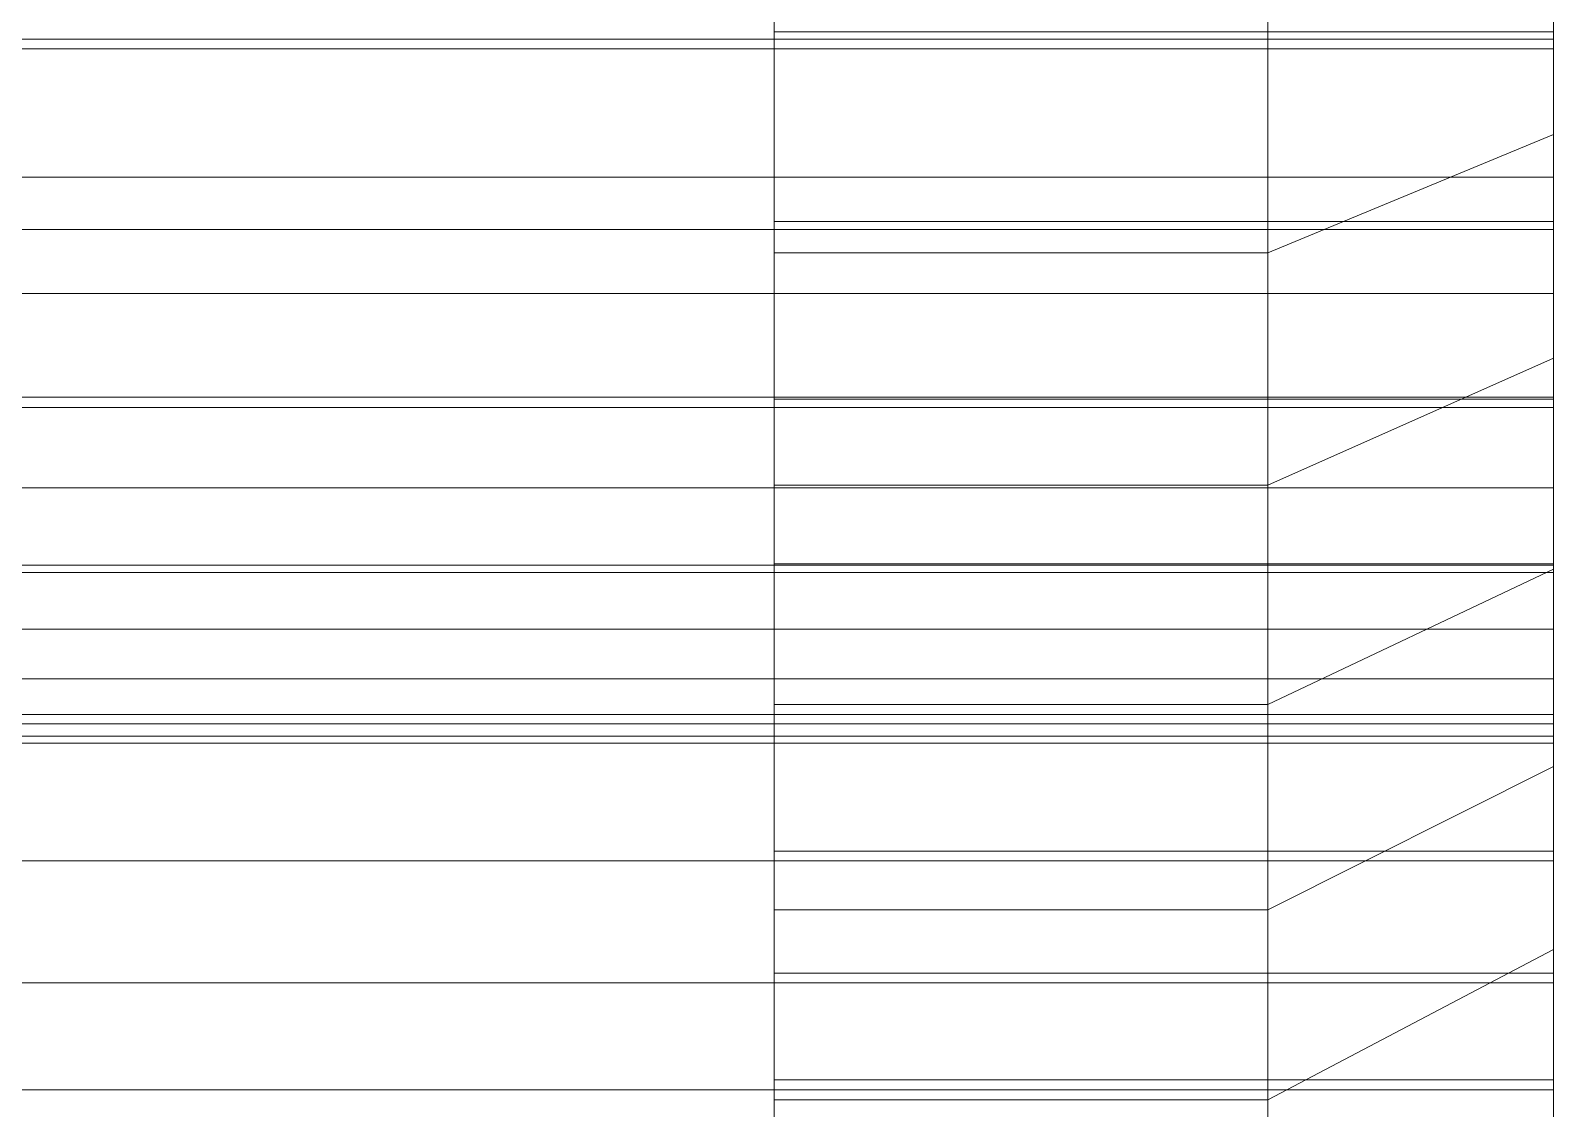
# Model space of a CAD drawing. Header units: millimetres. Extents: x -50 to 55, y -28 to 25.
# Drawn here: x 49.64 to 55.5, y -15.41 to -11.26 of the extents above; entities that cross this region are included whole.
import ezdxf

# ---------------------------------------------------------------- set-up
doc = ezdxf.new("R2010")
doc.units = ezdxf.units.MM
doc.layers.add('CIRCOLO_LU', color=7, linetype='Continuous')
doc.layers.add('ORING1', color=7, linetype='Continuous')

msp = doc.modelspace()

# ---------------------------------------------------------------- linework, layer by layer
at = {"layer": 'CIRCOLO_LU', "lineweight": 5}
for points, invisible_edges in [([(55.4982, -10.5125, 12.7074), (55.4982, -11.2896, 12.0222), (55.4982, -8.9239, 10.7872)], 2), ([(55.4982, -11.2896, 12.0222), (55.4982, -9.5837, 10.2056), (55.4982, -8.9239, 10.7872)], 12), ([(55.4982, -11.2896, -12.0222), (55.4982, -10.5125, -12.7074), (55.4982, -8.9239, -10.7872)], 12), ([(55.4982, -11.2896, -12.0222), (55.4982, -8.9239, -10.7872), (55.4982, -9.5837, -10.2056)], 1), ([(55.4982, -11.2896, 12.0222), (55.4982, -12.0222, 11.2896), (55.4982, -9.5837, 10.2056)], 2), ([(55.4982, -12.0222, 11.2896), (55.4982, -10.2056, 9.5837), (55.4982, -9.5837, 10.2056)], 12), ([(55.4982, -12.0222, -11.2896), (55.4982, -11.2896, -12.0222), (55.4982, -9.5837, -10.2056)], 12), ([(55.4982, -12.0222, -11.2896), (55.4982, -9.5837, -10.2056), (55.4982, -10.2056, -9.5837)], 1), ([(55.4982, -12.0222, 11.2896), (55.4982, -12.7074, 10.5125), (55.4982, -10.2056, 9.5837)], 2), ([(55.4982, -12.7074, 10.5125), (55.4982, -10.7872, 8.9239), (55.4982, -10.2056, 9.5837)], 12), ([(55.4982, -12.7074, -10.5125), (55.4982, -12.0222, -11.2896), (55.4982, -10.2056, -9.5837)], 12), ([(55.4982, -12.7074, -10.5125), (55.4982, -10.2056, -9.5837), (55.4982, -10.7872, -8.9239)], 1), ([(49.5, -10.5125, 12.7074), (49.5, -11.2896, 12.0222), (52.4982, -11.2896, 12.0222)], 12), ([(49.5, -10.5125, 12.7074), (52.4982, -11.2896, 12.0222), (52.4982, -10.5125, 12.7074)], 1), ([(49.5, -11.2896, -12.0222), (49.5, -10.5125, -12.7074), (52.4982, -10.5125, -12.7074)], 12), ([(49.5, -11.2896, -12.0222), (52.4982, -10.5125, -12.7074), (52.4982, -11.2896, -12.0222)], 1), ([(52.4982, -11.2896, -12.0222), (52.4982, -10.5125, -12.7074), (55.4982, -10.5125, -12.7074)], 12), ([(52.4982, -11.2896, -12.0222), (55.4982, -10.5125, -12.7074), (55.4982, -11.2896, -12.0222)], 1), ([(52.4982, -10.5125, 12.7074), (52.4982, -11.2896, 12.0222), (55.4982, -11.2896, 12.0222)], 12), ([(52.4982, -10.5125, 12.7074), (55.4982, -11.2896, 12.0222), (55.4982, -10.5125, 12.7074)], 1), ([(52.4982, -10.7872, 8.9239), (52.4982, -11.3262, 8.229), (49.5, -11.3262, 8.229)], 12), ([(49.5, -11.3262, 8.229), (49.5, -10.7872, 8.9239), (52.4982, -10.7872, 8.9239)], 12), ([(52.4982, -11.3262, -8.229), (52.4982, -10.7872, -8.9239), (49.5, -10.7872, -8.9239)], 12), ([(49.5, -10.7872, -8.9239), (49.5, -11.3262, -8.229), (52.4982, -11.3262, -8.229)], 12), ([(55.4982, -11.3262, -8.229), (55.4982, -10.7872, -8.9239), (52.4982, -10.7872, -8.9239)], 12), ([(52.4982, -10.7872, -8.9239), (52.4982, -11.3262, -8.229), (55.4982, -11.3262, -8.229)], 12), ([(55.4982, -10.7872, 8.9239), (55.4982, -11.3262, 8.229), (52.4982, -11.3262, 8.229)], 12), ([(52.4982, -11.3262, 8.229), (52.4982, -10.7872, 8.9239), (55.4982, -10.7872, 8.9239)], 12), ([(55.4982, -12.7074, 10.5125), (55.4982, -13.3424, 9.6938), (55.4982, -10.7872, 8.9239)], 2), ([(55.4982, -13.3424, 9.6938), (55.4982, -11.3262, 8.229), (55.4982, -10.7872, 8.9239)], 12), ([(55.4982, -13.3424, -9.6938), (55.4982, -12.7074, -10.5125), (55.4982, -10.7872, -8.9239)], 12), ([(55.4982, -13.3424, -9.6938), (55.4982, -10.7872, -8.9239), (55.4982, -11.3262, -8.229)], 1), ([(49.5, -11.2896, 12.0222), (49.5, -12.0222, 11.2896), (52.4982, -12.0222, 11.2896)], 12), ([(49.5, -11.2896, 12.0222), (52.4982, -12.0222, 11.2896), (52.4982, -11.2896, 12.0222)], 1), ([(49.5, -12.0222, -11.2896), (49.5, -11.2896, -12.0222), (52.4982, -11.2896, -12.0222)], 12), ([(49.5, -12.0222, -11.2896), (52.4982, -11.2896, -12.0222), (52.4982, -12.0222, -11.2896)], 1), ([(52.4982, -12.0222, -11.2896), (52.4982, -11.2896, -12.0222), (55.4982, -11.2896, -12.0222)], 12), ([(52.4982, -12.0222, -11.2896), (55.4982, -11.2896, -12.0222), (55.4982, -12.0222, -11.2896)], 1), ([(52.4982, -11.2896, 12.0222), (52.4982, -12.0222, 11.2896), (55.4982, -12.0222, 11.2896)], 12), ([(52.4982, -11.2896, 12.0222), (55.4982, -12.0222, 11.2896), (55.4982, -11.2896, 12.0222)], 1), ([(52.4982, -11.3262, 8.229), (52.4982, -11.8206, 7.5016), (49.5, -11.8206, 7.5016)], 12), ([(49.5, -11.8206, 7.5016), (49.5, -11.3262, 8.229), (52.4982, -11.3262, 8.229)], 12), ([(52.4982, -11.8206, -7.5016), (52.4982, -11.3262, -8.229), (49.5, -11.3262, -8.229)], 12), ([(49.5, -11.3262, -8.229), (49.5, -11.8206, -7.5016), (52.4982, -11.8206, -7.5016)], 12), ([(55.4982, -11.3262, 8.229), (55.4982, -11.8206, 7.5016), (52.4982, -11.8206, 7.5016)], 12), ([(52.4982, -11.8206, 7.5016), (52.4982, -11.3262, 8.229), (55.4982, -11.3262, 8.229)], 12), ([(55.4982, -11.8206, -7.5016), (55.4982, -11.3262, -8.229), (52.4982, -11.3262, -8.229)], 12), ([(52.4982, -11.3262, -8.229), (52.4982, -11.8206, -7.5016), (55.4982, -11.8206, -7.5016)], 12), ([(55.4982, -13.3424, 9.6938), (55.4982, -13.9248, 8.8369), (55.4982, -11.3262, 8.229)], 2), ([(55.4982, -13.9248, 8.8369), (55.4982, -11.8206, 7.5016), (55.4982, -11.3262, 8.229)], 12), ([(55.4982, -13.9248, -8.8369), (55.4982, -13.3424, -9.6938), (55.4982, -11.3262, -8.229)], 12), ([(55.4982, -13.9248, -8.8369), (55.4982, -11.3262, -8.229), (55.4982, -11.8206, -7.5016)], 1), ([(52.4982, -11.8206, 7.5016), (52.4982, -12.2683, 6.7446), (49.5, -12.2683, 6.7446)], 12), ([(49.5, -12.2683, 6.7446), (49.5, -11.8206, 7.5016), (52.4982, -11.8206, 7.5016)], 12), ([(52.4982, -12.2683, -6.7446), (52.4982, -11.8206, -7.5016), (49.5, -11.8206, -7.5016)], 12), ([(49.5, -11.8206, -7.5016), (49.5, -12.2683, -6.7446), (52.4982, -12.2683, -6.7446)], 12), ([(55.4982, -12.2683, -6.7446), (55.4982, -11.8206, -7.5016), (52.4982, -11.8206, -7.5016)], 12), ([(52.4982, -11.8206, -7.5016), (52.4982, -12.2683, -6.7446), (55.4982, -12.2683, -6.7446)], 12), ([(55.4982, -11.8206, 7.5016), (55.4982, -12.2683, 6.7446), (52.4982, -12.2683, 6.7446)], 12), ([(52.4982, -12.2683, 6.7446), (52.4982, -11.8206, 7.5016), (55.4982, -11.8206, 7.5016)], 12), ([(55.4982, -13.9248, 8.8369), (55.4982, -14.4521, 7.9451), (55.4982, -11.8206, 7.5016)], 2), ([(55.4982, -14.4521, 7.9451), (55.4982, -12.2683, 6.7446), (55.4982, -11.8206, 7.5016)], 12), ([(55.4982, -14.4521, -7.9451), (55.4982, -13.9248, -8.8369), (55.4982, -11.8206, -7.5016)], 12), ([(55.4982, -14.4521, -7.9451), (55.4982, -11.8206, -7.5016), (55.4982, -12.2683, -6.7446)], 1), ([(49.5, -12.0222, 11.2896), (49.5, -12.7074, 10.5125), (52.4982, -12.7074, 10.5125)], 12), ([(49.5, -12.0222, 11.2896), (52.4982, -12.7074, 10.5125), (52.4982, -12.0222, 11.2896)], 1), ([(49.5, -12.7074, -10.5125), (49.5, -12.0222, -11.2896), (52.4982, -12.0222, -11.2896)], 12), ([(49.5, -12.7074, -10.5125), (52.4982, -12.0222, -11.2896), (52.4982, -12.7074, -10.5125)], 1), ([(52.4982, -12.0222, 11.2896), (52.4982, -12.7074, 10.5125), (55.4982, -12.7074, 10.5125)], 12), ([(52.4982, -12.0222, 11.2896), (55.4982, -12.7074, 10.5125), (55.4982, -12.0222, 11.2896)], 1), ([(52.4982, -12.7074, -10.5125), (52.4982, -12.0222, -11.2896), (55.4982, -12.0222, -11.2896)], 12), ([(52.4982, -12.7074, -10.5125), (55.4982, -12.0222, -11.2896), (55.4982, -12.7074, -10.5125)], 1), ([(52.4982, -12.2683, 6.7446), (52.4982, -12.6676, 5.9609), (49.5, -12.6676, 5.9609)], 12), ([(49.5, -12.6676, 5.9609), (49.5, -12.2683, 6.7446), (52.4982, -12.2683, 6.7446)], 12), ([(52.4982, -12.6676, -5.9609), (52.4982, -12.2683, -6.7446), (49.5, -12.2683, -6.7446)], 12), ([(49.5, -12.2683, -6.7446), (49.5, -12.6676, -5.9609), (52.4982, -12.6676, -5.9609)], 12), ([(55.4982, -12.6676, -5.9609), (55.4982, -12.2683, -6.7446), (52.4982, -12.2683, -6.7446)], 12), ([(52.4982, -12.2683, -6.7446), (52.4982, -12.6676, -5.9609), (55.4982, -12.6676, -5.9609)], 12), ([(55.4982, -12.2683, 6.7446), (55.4982, -12.6676, 5.9609), (52.4982, -12.6676, 5.9609)], 12), ([(52.4982, -12.6676, 5.9609), (52.4982, -12.2683, 6.7446), (55.4982, -12.2683, 6.7446)], 12), ([(55.4982, -14.4521, 7.9451), (55.4982, -14.9225, 7.022), (55.4982, -12.2683, 6.7446)], 2), ([(55.4982, -14.9225, 7.022), (55.4982, -12.6676, 5.9609), (55.4982, -12.2683, 6.7446)], 12), ([(55.4982, -14.9225, -7.022), (55.4982, -14.4521, -7.9451), (55.4982, -12.2683, -6.7446)], 12), ([(55.4982, -14.9225, -7.022), (55.4982, -12.2683, -6.7446), (55.4982, -12.6676, -5.9609)], 1), ([(52.4982, -12.6676, 5.9609), (52.4982, -13.0169, 5.1537), (49.5, -13.0169, 5.1537)], 12), ([(49.5, -13.0169, 5.1537), (49.5, -12.6676, 5.9609), (52.4982, -12.6676, 5.9609)], 12), ([(52.4982, -13.0169, -5.1537), (52.4982, -12.6676, -5.9609), (49.5, -12.6676, -5.9609)], 12), ([(49.5, -12.6676, -5.9609), (49.5, -13.0169, -5.1537), (52.4982, -13.0169, -5.1537)], 12), ([(49.5, -12.7074, 10.5125), (49.5, -13.3424, 9.6938), (52.4982, -13.3424, 9.6938)], 12), ([(49.5, -12.7074, 10.5125), (52.4982, -13.3424, 9.6938), (52.4982, -12.7074, 10.5125)], 1), ([(49.5, -13.3424, -9.6938), (49.5, -12.7074, -10.5125), (52.4982, -12.7074, -10.5125)], 12), ([(49.5, -13.3424, -9.6938), (52.4982, -12.7074, -10.5125), (52.4982, -13.3424, -9.6938)], 1), ([(55.4982, -13.0169, -5.1537), (55.4982, -12.6676, -5.9609), (52.4982, -12.6676, -5.9609)], 12), ([(52.4982, -12.6676, -5.9609), (52.4982, -13.0169, -5.1537), (55.4982, -13.0169, -5.1537)], 12), ([(55.4982, -12.6676, 5.9609), (55.4982, -13.0169, 5.1537), (52.4982, -13.0169, 5.1537)], 12), ([(52.4982, -13.0169, 5.1537), (52.4982, -12.6676, 5.9609), (55.4982, -12.6676, 5.9609)], 12), ([(52.4982, -13.3424, -9.6938), (52.4982, -12.7074, -10.5125), (55.4982, -12.7074, -10.5125)], 12), ([(52.4982, -13.3424, -9.6938), (55.4982, -12.7074, -10.5125), (55.4982, -13.3424, -9.6938)], 1), ([(52.4982, -12.7074, 10.5125), (52.4982, -13.3424, 9.6938), (55.4982, -13.3424, 9.6938)], 12), ([(52.4982, -12.7074, 10.5125), (55.4982, -13.3424, 9.6938), (55.4982, -12.7074, 10.5125)], 1), ([(55.4982, -14.9225, 7.022), (55.4982, -15.334, 6.0712), (55.4982, -12.6676, 5.9609)], 2), ([(55.4982, -15.334, 6.0712), (55.4982, -13.0169, 5.1537), (55.4982, -12.6676, 5.9609)], 12), ([(55.4982, -15.334, -6.0712), (55.4982, -14.9225, -7.022), (55.4982, -12.6676, -5.9609)], 12), ([(55.4982, -15.334, -6.0712), (55.4982, -12.6676, -5.9609), (55.4982, -13.0169, -5.1537)], 1), ([(52.4982, -13.0169, 5.1537), (52.4982, -13.3148, 4.3262), (49.5, -13.3148, 4.3262)], 12), ([(49.5, -13.3148, 4.3262), (49.5, -13.0169, 5.1537), (52.4982, -13.0169, 5.1537)], 12), ([(52.4982, -13.3148, -4.3262), (52.4982, -13.0169, -5.1537), (49.5, -13.0169, -5.1537)], 12), ([(49.5, -13.0169, -5.1537), (49.5, -13.3148, -4.3262), (52.4982, -13.3148, -4.3262)], 12), ([(55.4982, -13.3148, -4.3262), (55.4982, -13.0169, -5.1537), (52.4982, -13.0169, -5.1537)], 12), ([(52.4982, -13.0169, -5.1537), (52.4982, -13.3148, -4.3262), (55.4982, -13.3148, -4.3262)], 12), ([(55.4982, -13.0169, 5.1537), (55.4982, -13.3148, 4.3262), (52.4982, -13.3148, 4.3262)], 12), ([(52.4982, -13.3148, 4.3262), (52.4982, -13.0169, 5.1537), (55.4982, -13.0169, 5.1537)], 12), ([(55.4982, -15.334, 6.0712), (55.4982, -15.6849, 5.0963), (55.4982, -13.0169, 5.1537)], 2), ([(55.4982, -15.6849, 5.0963), (55.4982, -13.3148, 4.3262), (55.4982, -13.0169, 5.1537)], 12), ([(55.4982, -15.6849, -5.0963), (55.4982, -15.334, -6.0712), (55.4982, -13.0169, -5.1537)], 12), ([(55.4982, -15.6849, -5.0963), (55.4982, -13.0169, -5.1537), (55.4982, -13.3148, -4.3262)], 1), ([(52.4982, -13.3148, 4.3262), (52.4982, -13.5602, 3.4817), (49.5, -13.5602, 3.4817)], 12), ([(49.5, -13.5602, 3.4817), (49.5, -13.3148, 4.3262), (52.4982, -13.3148, 4.3262)], 12), ([(52.4982, -13.5602, -3.4817), (52.4982, -13.3148, -4.3262), (49.5, -13.3148, -4.3262)], 12), ([(49.5, -13.3148, -4.3262), (49.5, -13.5602, -3.4817), (52.4982, -13.5602, -3.4817)], 12), ([(49.5, -13.9248, -8.8369), (49.5, -13.3424, -9.6938), (52.4982, -13.3424, -9.6938)], 12), ([(49.5, -13.9248, -8.8369), (52.4982, -13.3424, -9.6938), (52.4982, -13.9248, -8.8369)], 1), ([(49.5, -13.3424, 9.6938), (49.5, -13.9248, 8.8369), (52.4982, -13.9248, 8.8369)], 12), ([(49.5, -13.3424, 9.6938), (52.4982, -13.9248, 8.8369), (52.4982, -13.3424, 9.6938)], 1), ([(55.4982, -13.5602, -3.4817), (55.4982, -13.3148, -4.3262), (52.4982, -13.3148, -4.3262)], 12), ([(52.4982, -13.3148, -4.3262), (52.4982, -13.5602, -3.4817), (55.4982, -13.5602, -3.4817)], 12), ([(55.4982, -13.3148, 4.3262), (55.4982, -13.5602, 3.4817), (52.4982, -13.5602, 3.4817)], 12), ([(52.4982, -13.5602, 3.4817), (52.4982, -13.3148, 4.3262), (55.4982, -13.3148, 4.3262)], 12), ([(52.4982, -13.3424, 9.6938), (52.4982, -13.9248, 8.8369), (55.4982, -13.9248, 8.8369)], 12), ([(52.4982, -13.3424, 9.6938), (55.4982, -13.9248, 8.8369), (55.4982, -13.3424, 9.6938)], 1), ([(52.4982, -13.9248, -8.8369), (52.4982, -13.3424, -9.6938), (55.4982, -13.3424, -9.6938)], 12), ([(52.4982, -13.9248, -8.8369), (55.4982, -13.3424, -9.6938), (55.4982, -13.9248, -8.8369)], 1), ([(55.4982, -15.6849, 5.0963), (55.4982, -15.974, 4.1014), (55.4982, -13.3148, 4.3262)], 2), ([(55.4982, -15.974, 4.1014), (55.4982, -13.5602, 3.4817), (55.4982, -13.3148, 4.3262)], 12), ([(55.4982, -15.974, -4.1014), (55.4982, -15.6849, -5.0963), (55.4982, -13.3148, -4.3262)], 12), ([(55.4982, -15.974, -4.1014), (55.4982, -13.3148, -4.3262), (55.4982, -13.5602, -3.4817)], 1), ([(52.4982, -13.5602, 3.4817), (52.4982, -13.752, 2.6233), (49.5, -13.752, 2.6233)], 12), ([(49.5, -13.752, 2.6233), (49.5, -13.5602, 3.4817), (52.4982, -13.5602, 3.4817)], 12), ([(52.4982, -13.752, -2.6233), (52.4982, -13.5602, -3.4817), (49.5, -13.5602, -3.4817)], 12), ([(49.5, -13.5602, -3.4817), (49.5, -13.752, -2.6233), (52.4982, -13.752, -2.6233)], 12), ([(55.4982, -13.752, -2.6233), (55.4982, -13.5602, -3.4817), (52.4982, -13.5602, -3.4817)], 12), ([(52.4982, -13.5602, -3.4817), (52.4982, -13.752, -2.6233), (55.4982, -13.752, -2.6233)], 12), ([(55.4982, -13.5602, 3.4817), (55.4982, -13.752, 2.6233), (52.4982, -13.752, 2.6233)], 12), ([(52.4982, -13.752, 2.6233), (52.4982, -13.5602, 3.4817), (55.4982, -13.5602, 3.4817)], 12), ([(55.4982, -15.974, 4.1014), (55.4982, -16.2, 3.0903), (55.4982, -13.5602, 3.4817)], 2), ([(55.4982, -16.2, 3.0903), (55.4982, -13.752, 2.6233), (55.4982, -13.5602, 3.4817)], 12), ([(55.4982, -16.2, -3.0903), (55.4982, -15.974, -4.1014), (55.4982, -13.5602, -3.4817)], 12), ([(55.4982, -16.2, -3.0903), (55.4982, -13.5602, -3.4817), (55.4982, -13.752, -2.6233)], 1), ([(52.4982, -13.752, 2.6233), (52.4982, -13.8896, 1.7547), (49.5, -13.8896, 1.7547)], 12), ([(49.5, -13.8896, 1.7547), (49.5, -13.752, 2.6233), (52.4982, -13.752, 2.6233)], 12), ([(52.4982, -13.8896, -1.7547), (52.4982, -13.752, -2.6233), (49.5, -13.752, -2.6233)], 12), ([(49.5, -13.752, -2.6233), (49.5, -13.8896, -1.7547), (52.4982, -13.8896, -1.7547)], 12), ([(55.4982, -13.752, 2.6233), (55.4982, -13.8896, 1.7547), (52.4982, -13.8896, 1.7547)], 12), ([(52.4982, -13.8896, 1.7547), (52.4982, -13.752, 2.6233), (55.4982, -13.752, 2.6233)], 12), ([(55.4982, -13.8896, -1.7547), (55.4982, -13.752, -2.6233), (52.4982, -13.752, -2.6233)], 12), ([(52.4982, -13.752, -2.6233), (52.4982, -13.8896, -1.7547), (55.4982, -13.8896, -1.7547)], 12), ([(55.4982, -16.2, 3.0903), (55.4982, -16.3621, 2.067), (55.4982, -13.752, 2.6233)], 2), ([(55.4982, -16.3621, 2.067), (55.4982, -13.8896, 1.7547), (55.4982, -13.752, 2.6233)], 12), ([(55.4982, -16.3621, -2.067), (55.4982, -16.2, -3.0903), (55.4982, -13.752, -2.6233)], 12), ([(55.4982, -16.3621, -2.067), (55.4982, -13.752, -2.6233), (55.4982, -13.8896, -1.7547)], 1), ([(52.4982, -13.9724, -0.8791), (52.4982, -13.8896, -1.7547), (49.5, -13.8896, -1.7547)], 12), ([(49.5, -13.8896, -1.7547), (49.5, -13.9724, -0.8791), (52.4982, -13.9724, -0.8791)], 12), ([(52.4982, -13.8896, 1.7547), (52.4982, -13.9724, 0.8791), (49.5, -13.9724, 0.8791)], 12), ([(49.5, -13.9724, 0.8791), (49.5, -13.8896, 1.7547), (52.4982, -13.8896, 1.7547)], 12), ([(55.4982, -13.8896, 1.7547), (55.4982, -13.9724, 0.8791), (52.4982, -13.9724, 0.8791)], 12), ([(52.4982, -13.9724, 0.8791), (52.4982, -13.8896, 1.7547), (55.4982, -13.8896, 1.7547)], 12), ([(55.4982, -13.9724, -0.8791), (55.4982, -13.8896, -1.7547), (52.4982, -13.8896, -1.7547)], 12), ([(52.4982, -13.8896, -1.7547), (52.4982, -13.9724, -0.8791), (55.4982, -13.9724, -0.8791)], 12), ([(55.4982, -16.3621, 2.067), (55.4982, -16.4596, 1.0355), (55.4982, -13.8896, 1.7547)], 2), ([(55.4982, -16.4596, 1.0355), (55.4982, -13.9724, 0.8791), (55.4982, -13.8896, 1.7547)], 12), ([(55.4982, -16.4596, -1.0355), (55.4982, -16.3621, -2.067), (55.4982, -13.8896, -1.7547)], 12), ([(55.4982, -16.4596, -1.0355), (55.4982, -13.8896, -1.7547), (55.4982, -13.9724, -0.8791)], 1), ([(49.5, -13.9248, 8.8369), (49.5, -14.4521, 7.9451), (52.4982, -14.4521, 7.9451)], 12), ([(49.5, -13.9248, 8.8369), (52.4982, -14.4521, 7.9451), (52.4982, -13.9248, 8.8369)], 1), ([(49.5, -14.4521, -7.9451), (49.5, -13.9248, -8.8369), (52.4982, -13.9248, -8.8369)], 12), ([(49.5, -14.4521, -7.9451), (52.4982, -13.9248, -8.8369), (52.4982, -14.4521, -7.9451)], 1), ([(52.4982, -13.9248, 8.8369), (52.4982, -14.4521, 7.9451), (55.4982, -14.4521, 7.9451)], 12), ([(52.4982, -13.9248, 8.8369), (55.4982, -14.4521, 7.9451), (55.4982, -13.9248, 8.8369)], 1), ([(52.4982, -14.4521, -7.9451), (52.4982, -13.9248, -8.8369), (55.4982, -13.9248, -8.8369)], 12), ([(52.4982, -14.4521, -7.9451), (55.4982, -13.9248, -8.8369), (55.4982, -14.4521, -7.9451)], 1), ([(52.4982, -13.9724, 0.8791), (52.4982, -14), (49.5, -14)], 12), ([(49.5, -14), (49.5, -13.9724, 0.8791), (52.4982, -13.9724, 0.8791)], 12), ([(52.4982, -14), (52.4982, -13.9724, -0.8791), (49.5, -13.9724, -0.8791)], 12), ([(49.5, -13.9724, -0.8791), (49.5, -14), (52.4982, -14)], 12), ([(55.4982, -13.9724, 0.8791), (55.4982, -14), (52.4982, -14)], 12), ([(52.4982, -14), (52.4982, -13.9724, 0.8791), (55.4982, -13.9724, 0.8791)], 12), ([(55.4982, -14), (55.4982, -13.9724, -0.8791), (52.4982, -13.9724, -0.8791)], 12), ([(52.4982, -13.9724, -0.8791), (52.4982, -14), (55.4982, -14)], 12), ([(55.4982, -16.4596, 1.0355), (55.4982, -14), (55.4982, -13.9724, 0.8791)], 1), ([(55.4982, -16.4921), (55.4982, -16.4596, -1.0355), (55.4982, -13.9724, -0.8791)], 12), ([(55.4982, -16.4921), (55.4982, -13.9724, -0.8791), (55.4982, -14)], 1), ([(55.4982, -16.4596, 1.0355), (55.4982, -16.4921), (55.4982, -14)], 12), ([(49.5, -14.9225, -7.022), (49.5, -14.4521, -7.9451), (52.4982, -14.4521, -7.9451)], 12), ([(49.5, -14.9225, -7.022), (52.4982, -14.4521, -7.9451), (52.4982, -14.9225, -7.022)], 1), ([(49.5, -14.4521, 7.9451), (49.5, -14.9225, 7.022), (52.4982, -14.9225, 7.022)], 12), ([(49.5, -14.4521, 7.9451), (52.4982, -14.9225, 7.022), (52.4982, -14.4521, 7.9451)], 1), ([(52.4982, -14.4521, 7.9451), (52.4982, -14.9225, 7.022), (55.4982, -14.9225, 7.022)], 12), ([(52.4982, -14.4521, 7.9451), (55.4982, -14.9225, 7.022), (55.4982, -14.4521, 7.9451)], 1), ([(52.4982, -14.9225, -7.022), (52.4982, -14.4521, -7.9451), (55.4982, -14.4521, -7.9451)], 12), ([(52.4982, -14.9225, -7.022), (55.4982, -14.4521, -7.9451), (55.4982, -14.9225, -7.022)], 1), ([(49.5, -14.9225, 7.022), (49.5, -15.334, 6.0712), (52.4982, -15.334, 6.0712)], 12), ([(49.5, -14.9225, 7.022), (52.4982, -15.334, 6.0712), (52.4982, -14.9225, 7.022)], 1), ([(49.5, -15.334, -6.0712), (49.5, -14.9225, -7.022), (52.4982, -14.9225, -7.022)], 12), ([(49.5, -15.334, -6.0712), (52.4982, -14.9225, -7.022), (52.4982, -15.334, -6.0712)], 1), ([(52.4982, -15.334, -6.0712), (52.4982, -14.9225, -7.022), (55.4982, -14.9225, -7.022)], 12), ([(52.4982, -15.334, -6.0712), (55.4982, -14.9225, -7.022), (55.4982, -15.334, -6.0712)], 1), ([(52.4982, -14.9225, 7.022), (52.4982, -15.334, 6.0712), (55.4982, -15.334, 6.0712)], 12), ([(52.4982, -14.9225, 7.022), (55.4982, -15.334, 6.0712), (55.4982, -14.9225, 7.022)], 1), ([(49.5, -15.6849, -5.0963), (49.5, -15.334, -6.0712), (52.4982, -15.334, -6.0712)], 12), ([(49.5, -15.6849, -5.0963), (52.4982, -15.334, -6.0712), (52.4982, -15.6849, -5.0963)], 1), ([(49.5, -15.334, 6.0712), (49.5, -15.6849, 5.0963), (52.4982, -15.6849, 5.0963)], 12), ([(49.5, -15.334, 6.0712), (52.4982, -15.6849, 5.0963), (52.4982, -15.334, 6.0712)], 1), ([(52.4982, -15.6849, -5.0963), (52.4982, -15.334, -6.0712), (55.4982, -15.334, -6.0712)], 12), ([(52.4982, -15.6849, -5.0963), (55.4982, -15.334, -6.0712), (55.4982, -15.6849, -5.0963)], 1), ([(52.4982, -15.334, 6.0712), (52.4982, -15.6849, 5.0963), (55.4982, -15.6849, 5.0963)], 12), ([(52.4982, -15.334, 6.0712), (55.4982, -15.6849, 5.0963), (55.4982, -15.334, 6.0712)], 1)]:
    msp.add_3dface(points, dxfattribs=dict(at, invisible_edges=invisible_edges))
at = {"layer": 'ORING1', "lineweight": 5}
for points, invisible_edges in [([(55.4983, -9.6692, -13.3076), (55.4983, -10.4858, -12.6742), (55.4983, -11.6561, -14.0888)], 12), ([(55.4983, -11.6561, -14.0888), (55.4983, -10.7484, -14.7929), (55.4983, -9.6692, -13.3076)], 12), ([(55.4983, -11.6561, 14.0907), (55.4983, -10.4858, 12.676), (55.4983, -9.6692, 13.3094)], 12), ([(55.4983, -11.6561, 14.0907), (55.4983, -9.6692, 13.3094), (55.4983, -10.7484, 14.7948)], 1), ([(52.4983, -11.1684, 15.3729), (52.4983, -10.3749, 14.2807), (52.4983, -12.1116, 14.6413)], 2), ([(52.4983, -10.3749, 14.2807), (52.4983, -11.251, 13.6011), (52.4983, -12.1116, 14.6413)], 12), ([(52.4983, -12.1116, -14.6394), (52.4983, -11.251, -13.5992), (52.4983, -10.3749, -14.2789)], 12), ([(52.4983, -10.3749, -14.2789), (52.4983, -11.1684, -15.371), (52.4983, -12.1116, -14.6394)], 12), ([(55.4983, -10.4858, 12.676), (55.4983, -11.2609, 11.9926), (52.4983, -11.2609, 11.9926)], 12), ([(52.4983, -11.2609, 11.9926), (52.4983, -10.4858, 12.676), (55.4983, -10.4858, 12.676)], 12), ([(55.4983, -11.2609, -11.9907), (55.4983, -10.4858, -12.6742), (52.4983, -10.4858, -12.6742)], 12), ([(52.4983, -10.4858, -12.6742), (52.4983, -11.2609, -11.9907), (55.4983, -11.2609, -11.9907)], 12), ([(52.4983, -11.251, 13.6011), (52.4983, -10.4858, 12.676), (52.4983, -12.0828, 12.8678)], 2), ([(52.4983, -10.4858, 12.676), (52.4983, -11.2609, 11.9926), (52.4983, -12.0828, 12.8678)], 12), ([(52.4983, -12.0828, -12.8659), (52.4983, -11.2609, -11.9907), (52.4983, -10.4858, -12.6742)], 12), ([(52.4983, -10.4858, -12.6742), (52.4983, -11.251, -13.5992), (52.4983, -12.0828, -12.8659)], 12), ([(55.4983, -12.5178, 13.331), (55.4983, -11.2609, 11.9926), (55.4983, -10.4858, 12.676)], 12), ([(55.4983, -12.5178, 13.331), (55.4983, -10.4858, 12.676), (55.4983, -11.6561, 14.0907)], 1), ([(55.4983, -10.4858, -12.6742), (55.4983, -11.2609, -11.9907), (55.4983, -12.5178, -13.3291)], 12), ([(55.4983, -12.5178, -13.3291), (55.4983, -11.6561, -14.0888), (55.4983, -10.4858, -12.6742)], 12), ([(55.4983, -11.6561, 14.0907), (55.4983, -10.7484, 14.7948), (54.3983, -11.1684, 15.3729)], 12), ([(54.3983, -11.1684, -15.371), (55.4983, -10.7484, -14.7929), (55.4983, -11.6561, -14.0888)], 12), ([(54.3983, -12.1116, 14.6413), (54.3983, -11.1684, 15.3729), (52.4983, -11.1684, 15.3729)], 12), ([(52.4983, -11.1684, 15.3729), (52.4983, -12.1116, 14.6413), (54.3983, -12.1116, 14.6413)], 12), ([(54.3983, -11.1684, -15.371), (54.3983, -12.1116, -14.6394), (52.4983, -12.1116, -14.6394)], 12), ([(52.4983, -12.1116, -14.6394), (52.4983, -11.1684, -15.371), (54.3983, -11.1684, -15.371)], 12), ([(54.3983, -12.1116, 14.6413), (55.4983, -11.6561, 14.0907), (54.3983, -11.1684, 15.3729)], 2), ([(54.3983, -11.1684, -15.371), (55.4983, -11.6561, -14.0888), (54.3983, -12.1116, -14.6394)], 1), ([(52.4983, -12.1116, 14.6413), (52.4983, -11.251, 13.6011), (52.4983, -13.0069, 13.8519)], 2), ([(52.4983, -11.251, 13.6011), (52.4983, -12.0828, 12.8678), (52.4983, -13.0069, 13.8519)], 12), ([(52.4983, -13.0069, -13.85), (52.4983, -12.0828, -12.8659), (52.4983, -11.251, -13.5992)], 12), ([(52.4983, -11.251, -13.5992), (52.4983, -12.1116, -14.6394), (52.4983, -13.0069, -13.85)], 12), ([(55.4983, -11.2609, 11.9926), (55.4983, -11.9917, 11.2619), (52.4983, -11.9917, 11.2619)], 12), ([(52.4983, -11.9917, 11.2619), (52.4983, -11.2609, 11.9926), (55.4983, -11.2609, 11.9926)], 12), ([(55.4983, -11.9917, -11.26), (55.4983, -11.2609, -11.9907), (52.4983, -11.2609, -11.9907)], 12), ([(52.4983, -11.2609, -11.9907), (52.4983, -11.9917, -11.26), (55.4983, -11.9917, -11.26)], 12), ([(52.4983, -12.0828, 12.8678), (52.4983, -11.2609, 11.9926), (52.4983, -12.8669, 12.0837)], 2), ([(52.4983, -11.2609, 11.9926), (52.4983, -11.9917, 11.2619), (52.4983, -12.8669, 12.0837)], 12), ([(52.4983, -12.8669, -12.0819), (52.4983, -11.9917, -11.26), (52.4983, -11.2609, -11.9907)], 12), ([(52.4983, -11.2609, -11.9907), (52.4983, -12.0828, -12.8659), (52.4983, -12.8669, -12.0819)], 12), ([(55.4983, -13.3301, 12.5187), (55.4983, -11.9917, 11.2619), (55.4983, -11.2609, 11.9926)], 12), ([(55.4983, -13.3301, 12.5187), (55.4983, -11.2609, 11.9926), (55.4983, -12.5178, 13.331)], 1), ([(55.4983, -11.2609, -11.9907), (55.4983, -11.9917, -11.26), (55.4983, -13.3301, -12.5168)], 12), ([(55.4983, -13.3301, -12.5168), (55.4983, -12.5178, -13.3291), (55.4983, -11.2609, -11.9907)], 12), ([(54.3983, -13.0069, 13.8519), (55.4983, -12.5178, 13.331), (55.4983, -11.6561, 14.0907)], 12), ([(55.4983, -11.6561, 14.0907), (54.3983, -12.1116, 14.6413), (54.3983, -13.0069, 13.8519)], 12), ([(55.4983, -11.6561, -14.0888), (55.4983, -12.5178, -13.3291), (54.3983, -13.0069, -13.85)], 12), ([(54.3983, -13.0069, -13.85), (54.3983, -12.1116, -14.6394), (55.4983, -11.6561, -14.0888)], 12), ([(55.4983, -11.9917, 11.2619), (55.4983, -12.6751, 10.4867), (52.4983, -12.6751, 10.4867)], 12), ([(52.4983, -12.6751, 10.4867), (52.4983, -11.9917, 11.2619), (55.4983, -11.9917, 11.2619)], 12), ([(55.4983, -12.6751, -10.4848), (55.4983, -11.9917, -11.26), (52.4983, -11.9917, -11.26)], 12), ([(52.4983, -11.9917, -11.26), (52.4983, -12.6751, -10.4848), (55.4983, -12.6751, -10.4848)], 12), ([(52.4983, -12.8669, 12.0837), (52.4983, -11.9917, 11.2619), (52.4983, -13.6002, 11.252)], 2), ([(52.4983, -11.9917, 11.2619), (52.4983, -12.6751, 10.4867), (52.4983, -13.6002, 11.252)], 12), ([(52.4983, -13.6002, -11.2501), (52.4983, -12.6751, -10.4848), (52.4983, -11.9917, -11.26)], 12), ([(52.4983, -11.9917, -11.26), (52.4983, -12.8669, -12.0819), (52.4983, -13.6002, -11.2501)], 12), ([(55.4983, -11.9917, -11.26), (55.4983, -12.6751, -10.4848), (55.4983, -14.0898, -11.6551)], 12), ([(55.4983, -14.0898, -11.6551), (55.4983, -13.3301, -12.5168), (55.4983, -11.9917, -11.26)], 12), ([(55.4983, -14.0898, 11.657), (55.4983, -12.6751, 10.4867), (55.4983, -11.9917, 11.2619)], 12), ([(55.4983, -14.0898, 11.657), (55.4983, -11.9917, 11.2619), (55.4983, -13.3301, 12.5187)], 1), ([(52.4983, -13.0069, 13.8519), (52.4983, -12.0828, 12.8678), (52.4983, -13.851, 13.0079)], 2), ([(52.4983, -12.0828, 12.8678), (52.4983, -12.8669, 12.0837), (52.4983, -13.851, 13.0079)], 12), ([(52.4983, -13.851, -13.006), (52.4983, -12.8669, -12.0819), (52.4983, -12.0828, -12.8659)], 12), ([(52.4983, -12.0828, -12.8659), (52.4983, -13.0069, -13.85), (52.4983, -13.851, -13.006)], 12), ([(54.3983, -13.0069, 13.8519), (54.3983, -12.1116, 14.6413), (52.4983, -12.1116, 14.6413)], 12), ([(52.4983, -12.1116, 14.6413), (52.4983, -13.0069, 13.8519), (54.3983, -13.0069, 13.8519)], 12), ([(54.3983, -12.1116, -14.6394), (54.3983, -13.0069, -13.85), (52.4983, -13.0069, -13.85)], 12), ([(52.4983, -13.0069, -13.85), (52.4983, -12.1116, -14.6394), (54.3983, -12.1116, -14.6394)], 12), ([(54.3983, -13.851, 13.0079), (55.4983, -13.3301, 12.5187), (55.4983, -12.5178, 13.331)], 12), ([(55.4983, -12.5178, 13.331), (54.3983, -13.0069, 13.8519), (54.3983, -13.851, 13.0079)], 12), ([(55.4983, -12.5178, -13.3291), (55.4983, -13.3301, -12.5168), (54.3983, -13.851, -13.006)], 12), ([(54.3983, -13.851, -13.006), (54.3983, -13.0069, -13.85), (55.4983, -12.5178, -13.3291)], 12), ([(55.4983, -12.6751, 10.4867), (55.4983, -13.3085, 9.6701), (52.4983, -13.3085, 9.6701)], 12), ([(52.4983, -13.3085, 9.6701), (52.4983, -12.6751, 10.4867), (55.4983, -12.6751, 10.4867)], 12), ([(55.4983, -13.3085, -9.6682), (55.4983, -12.6751, -10.4848), (52.4983, -12.6751, -10.4848)], 12), ([(52.4983, -12.6751, -10.4848), (52.4983, -13.3085, -9.6682), (55.4983, -13.3085, -9.6682)], 12), ([(52.4983, -14.2798, -10.3739), (52.4983, -13.3085, -9.6682), (52.4983, -12.6751, -10.4848)], 12), ([(52.4983, -12.6751, -10.4848), (52.4983, -13.6002, -11.2501), (52.4983, -14.2798, -10.3739)], 12), ([(52.4983, -13.6002, 11.252), (52.4983, -12.6751, 10.4867), (52.4983, -14.2798, 10.3758)], 2), ([(52.4983, -12.6751, 10.4867), (52.4983, -13.3085, 9.6701), (52.4983, -14.2798, 10.3758)], 12), ([(55.4983, -12.6751, -10.4848), (55.4983, -13.3085, -9.6682), (55.4983, -14.7939, -10.7474)], 12), ([(55.4983, -14.7939, -10.7474), (55.4983, -14.0898, -11.6551), (55.4983, -12.6751, -10.4848)], 12), ([(55.4983, -14.7939, 10.7493), (55.4983, -13.3085, 9.6701), (55.4983, -12.6751, 10.4867)], 12), ([(55.4983, -14.7939, 10.7493), (55.4983, -12.6751, 10.4867), (55.4983, -14.0898, 11.657)], 1), ([(52.4983, -13.851, 13.0079), (52.4983, -12.8669, 12.0837), (52.4983, -14.6404, 12.1125)], 2), ([(52.4983, -12.8669, 12.0837), (52.4983, -13.6002, 11.252), (52.4983, -14.6404, 12.1125)], 12), ([(52.4983, -14.6404, -12.1106), (52.4983, -13.6002, -11.2501), (52.4983, -12.8669, -12.0819)], 12), ([(52.4983, -12.8669, -12.0819), (52.4983, -13.851, -13.006), (52.4983, -14.6404, -12.1106)], 12), ([(54.3983, -13.851, 13.0079), (54.3983, -13.0069, 13.8519), (52.4983, -13.0069, 13.8519)], 12), ([(52.4983, -13.0069, 13.8519), (52.4983, -13.851, 13.0079), (54.3983, -13.851, 13.0079)], 12), ([(54.3983, -13.0069, -13.85), (54.3983, -13.851, -13.006), (52.4983, -13.851, -13.006)], 12), ([(52.4983, -13.851, -13.006), (52.4983, -13.0069, -13.85), (54.3983, -13.0069, -13.85)], 12), ([(55.4983, -13.3085, 9.6701), (55.4983, -13.8894, 8.8154), (52.4983, -13.8894, 8.8154)], 12), ([(52.4983, -13.8894, 8.8154), (52.4983, -13.3085, 9.6701), (55.4983, -13.3085, 9.6701)], 12), ([(55.4983, -13.8894, -8.8135), (55.4983, -13.3085, -9.6682), (52.4983, -13.3085, -9.6682)], 12), ([(52.4983, -13.3085, -9.6682), (52.4983, -13.8894, -8.8135), (55.4983, -13.8894, -8.8135)], 12), ([(52.4983, -14.9031, -9.4568), (52.4983, -13.8894, -8.8135), (52.4983, -13.3085, -9.6682)], 12), ([(52.4983, -13.3085, -9.6682), (52.4983, -14.2798, -10.3739), (52.4983, -14.9031, -9.4568)], 12), ([(52.4983, -14.2798, 10.3758), (52.4983, -13.3085, 9.6701), (52.4983, -14.9031, 9.4587)], 2), ([(52.4983, -13.3085, 9.6701), (52.4983, -13.8894, 8.8154), (52.4983, -14.9031, 9.4587)], 12), ([(55.4983, -14.0898, 11.657), (55.4983, -13.3301, 12.5187), (54.3983, -13.851, 13.0079)], 12), ([(55.4983, -13.3301, -12.5168), (55.4983, -14.0898, -11.6551), (54.3983, -14.6404, -12.1106)], 12), ([(54.3983, -14.6404, -12.1106), (54.3983, -13.851, -13.006), (55.4983, -13.3301, -12.5168)], 12), ([(55.4983, -13.3085, -9.6682), (55.4983, -13.8894, -8.8135), (55.4983, -15.4396, -9.7973)], 12), ([(55.4983, -15.4396, -9.7973), (55.4983, -14.7939, -10.7474), (55.4983, -13.3085, -9.6682)], 12), ([(55.4983, -15.4396, 9.7992), (55.4983, -13.8894, 8.8154), (55.4983, -13.3085, 9.6701)], 12), ([(55.4983, -15.4396, 9.7992), (55.4983, -13.3085, 9.6701), (55.4983, -14.7939, 10.7493)], 1), ([(52.4983, -14.6404, 12.1125), (52.4983, -13.6002, 11.252), (52.4983, -15.372, 11.1693)], 2), ([(52.4983, -13.6002, 11.252), (52.4983, -14.2798, 10.3758), (52.4983, -15.372, 11.1693)], 12), ([(52.4983, -15.372, -11.1674), (52.4983, -14.2798, -10.3739), (52.4983, -13.6002, -11.2501)], 12), ([(52.4983, -13.6002, -11.2501), (52.4983, -14.6404, -12.1106), (52.4983, -15.372, -11.1674)], 12), ([(54.3983, -14.6404, 12.1125), (54.3983, -13.851, 13.0079), (52.4983, -13.851, 13.0079)], 12), ([(52.4983, -13.851, 13.0079), (52.4983, -14.6404, 12.1125), (54.3983, -14.6404, 12.1125)], 12), ([(54.3983, -13.851, -13.006), (54.3983, -14.6404, -12.1106), (52.4983, -14.6404, -12.1106)], 12), ([(52.4983, -14.6404, -12.1106), (52.4983, -13.851, -13.006), (54.3983, -13.851, -13.006)], 12), ([(55.4983, -13.8894, 8.8154), (55.4983, -14.4154, 7.9259), (52.4983, -14.4154, 7.9259)], 12), ([(52.4983, -14.4154, 7.9259), (52.4983, -13.8894, 8.8154), (55.4983, -13.8894, 8.8154)], 12), ([(55.4983, -14.4154, -7.924), (55.4983, -13.8894, -8.8135), (52.4983, -13.8894, -8.8135)], 12), ([(52.4983, -13.8894, -8.8135), (52.4983, -14.4154, -7.924), (55.4983, -14.4154, -7.924)], 12), ([(52.4983, -15.4675, -8.5024), (52.4983, -14.4154, -7.924), (52.4983, -13.8894, -8.8135)], 12), ([(52.4983, -13.8894, -8.8135), (52.4983, -14.9031, -9.4568), (52.4983, -15.4675, -8.5024)], 12), ([(52.4983, -14.9031, 9.4587), (52.4983, -13.8894, 8.8154), (52.4983, -15.4675, 8.5043)], 2), ([(52.4983, -13.8894, 8.8154), (52.4983, -14.4154, 7.9259), (52.4983, -15.4675, 8.5043)], 12), ([(54.3983, -13.851, 13.0079), (54.3983, -14.6404, 12.1125), (55.4983, -14.0898, 11.657)], 12), ([(55.4983, -13.8894, -8.8135), (55.4983, -14.4154, -7.924), (55.4983, -16.0243, -8.8085)], 12), ([(55.4983, -16.0243, -8.8085), (55.4983, -15.4396, -9.7973), (55.4983, -13.8894, -8.8135)], 12), ([(55.4983, -16.0243, 8.8104), (55.4983, -14.4154, 7.9259), (55.4983, -13.8894, 8.8154)], 12), ([(55.4983, -16.0243, 8.8104), (55.4983, -13.8894, 8.8154), (55.4983, -15.4396, 9.7992)], 1), ([(54.3983, -15.372, 11.1693), (55.4983, -14.7939, 10.7493), (55.4983, -14.0898, 11.657)], 12), ([(54.3983, -15.372, 11.1693), (55.4983, -14.0898, 11.657), (54.3983, -14.6404, 12.1125)], 1), ([(55.4983, -14.0898, -11.6551), (55.4983, -14.7939, -10.7474), (54.3983, -15.372, -11.1674)], 12), ([(54.3983, -15.372, -11.1674), (54.3983, -14.6404, -12.1106), (55.4983, -14.0898, -11.6551)], 12), ([(52.4983, -15.372, 11.1693), (52.4983, -14.2798, 10.3758), (52.4983, -16.0429, 10.1821)], 2), ([(52.4983, -14.2798, 10.3758), (52.4983, -14.9031, 9.4587), (52.4983, -16.0429, 10.1821)], 12), ([(52.4983, -16.0429, -10.1802), (52.4983, -14.9031, -9.4568), (52.4983, -14.2798, -10.3739)], 12), ([(52.4983, -14.2798, -10.3739), (52.4983, -15.372, -11.1674), (52.4983, -16.0429, -10.1802)], 12), ([(55.4983, -14.4154, 7.9259), (55.4983, -14.8846, 7.0051), (52.4983, -14.8846, 7.0051)], 12), ([(52.4983, -14.8846, 7.0051), (52.4983, -14.4154, 7.9259), (55.4983, -14.4154, 7.9259)], 12), ([(55.4983, -14.8846, -7.0032), (55.4983, -14.4154, -7.924), (52.4983, -14.4154, -7.924)], 12), ([(52.4983, -14.4154, -7.924), (52.4983, -14.8846, -7.0032), (55.4983, -14.8846, -7.0032)], 12), ([(52.4983, -15.9709, -7.5144), (52.4983, -14.8846, -7.0032), (52.4983, -14.4154, -7.924)], 12), ([(52.4983, -14.4154, -7.924), (52.4983, -15.4675, -8.5024), (52.4983, -15.9709, -7.5144)], 12), ([(52.4983, -15.4675, 8.5043), (52.4983, -14.4154, 7.9259), (52.4983, -15.9709, 7.5163)], 2), ([(52.4983, -14.4154, 7.9259), (52.4983, -14.8846, 7.0051), (52.4983, -15.9709, 7.5163)], 12), ([(55.4983, -16.5459, 7.7868), (55.4983, -14.8846, 7.0051), (55.4983, -14.4154, 7.9259)], 12), ([(55.4983, -16.5459, 7.7868), (55.4983, -14.4154, 7.9259), (55.4983, -16.0243, 8.8104)], 1), ([(55.4983, -14.4154, -7.924), (55.4983, -14.8846, -7.0032), (55.4983, -16.5459, -7.785)], 12), ([(55.4983, -16.5459, -7.785), (55.4983, -16.0243, -8.8085), (55.4983, -14.4154, -7.924)], 12), ([(54.3983, -15.372, 11.1693), (54.3983, -14.6404, 12.1125), (52.4983, -14.6404, 12.1125)], 12), ([(52.4983, -14.6404, 12.1125), (52.4983, -15.372, 11.1693), (54.3983, -15.372, 11.1693)], 12), ([(54.3983, -14.6404, -12.1106), (54.3983, -15.372, -11.1674), (52.4983, -15.372, -11.1674)], 12), ([(52.4983, -15.372, -11.1674), (52.4983, -14.6404, -12.1106), (54.3983, -14.6404, -12.1106)], 12), ([(54.3983, -16.0429, 10.1821), (55.4983, -15.4396, 9.7992), (55.4983, -14.7939, 10.7493)], 12), ([(54.3983, -16.0429, 10.1821), (55.4983, -14.7939, 10.7493), (54.3983, -15.372, 11.1693)], 1), ([(55.4983, -14.7939, -10.7474), (55.4983, -15.4396, -9.7973), (54.3983, -16.0429, -10.1802)], 12), ([(54.3983, -16.0429, -10.1802), (54.3983, -15.372, -11.1674), (55.4983, -14.7939, -10.7474)], 12), ([(55.4983, -14.8846, 7.0051), (55.4983, -15.295, 6.0567), (52.4983, -15.295, 6.0567)], 12), ([(52.4983, -15.295, 6.0567), (52.4983, -14.8846, 7.0051), (55.4983, -14.8846, 7.0051)], 12), ([(55.4983, -15.295, -6.0548), (55.4983, -14.8846, -7.0032), (52.4983, -14.8846, -7.0032)], 12), ([(52.4983, -14.8846, -7.0032), (52.4983, -15.295, -6.0548), (55.4983, -15.295, -6.0548)], 12), ([(52.4983, -16.4113, -6.4968), (52.4983, -15.295, -6.0548), (52.4983, -14.8846, -7.0032)], 12), ([(52.4983, -14.8846, -7.0032), (52.4983, -15.9709, -7.5144), (52.4983, -16.4113, -6.4968)], 12), ([(52.4983, -15.9709, 7.5163), (52.4983, -14.8846, 7.0051), (52.4983, -16.4113, 6.4986)], 2), ([(52.4983, -14.8846, 7.0051), (52.4983, -15.295, 6.0567), (52.4983, -16.4113, 6.4986)], 12), ([(55.4983, -14.8846, -7.0032), (55.4983, -15.295, -6.0548), (55.4983, -17.0021, -6.7307)], 12), ([(55.4983, -17.0021, -6.7307), (55.4983, -16.5459, -7.785), (55.4983, -14.8846, -7.0032)], 12), ([(55.4983, -17.0021, 6.7326), (55.4983, -15.295, 6.0567), (55.4983, -14.8846, 7.0051)], 12), ([(55.4983, -17.0021, 6.7326), (55.4983, -14.8846, 7.0051), (55.4983, -16.5459, 7.7868)], 1), ([(52.4983, -16.0429, 10.1821), (52.4983, -14.9031, 9.4587), (52.4983, -16.6505, 9.1546)], 2), ([(52.4983, -14.9031, 9.4587), (52.4983, -15.4675, 8.5043), (52.4983, -16.6505, 9.1546)], 12), ([(52.4983, -16.6505, -9.1528), (52.4983, -15.4675, -8.5024), (52.4983, -14.9031, -9.4568)], 12), ([(52.4983, -14.9031, -9.4568), (52.4983, -16.0429, -10.1802), (52.4983, -16.6505, -9.1528)], 12), ([(55.4983, -15.295, 6.0567), (55.4983, -15.6451, 5.0843), (52.4983, -15.6451, 5.0843)], 12), ([(52.4983, -15.6451, 5.0843), (52.4983, -15.295, 6.0567), (55.4983, -15.295, 6.0567)], 12), ([(55.4983, -15.6451, -5.0825), (55.4983, -15.295, -6.0548), (52.4983, -15.295, -6.0548)], 12), ([(52.4983, -15.295, -6.0548), (52.4983, -15.6451, -5.0825), (55.4983, -15.6451, -5.0825)], 12), ([(52.4983, -16.4113, 6.4986), (52.4983, -15.295, 6.0567), (52.4983, -16.7869, 5.4553)], 2), ([(52.4983, -15.295, 6.0567), (52.4983, -15.6451, 5.0843), (52.4983, -16.7869, 5.4553)], 12), ([(52.4983, -16.7869, -5.4535), (52.4983, -15.6451, -5.0825), (52.4983, -15.295, -6.0548)], 12), ([(52.4983, -15.295, -6.0548), (52.4983, -16.4113, -6.4968), (52.4983, -16.7869, -5.4535)], 12), ([(55.4983, -17.3912, 5.6517), (55.4983, -15.6451, 5.0843), (55.4983, -15.295, 6.0567)], 12), ([(55.4983, -17.3912, 5.6517), (55.4983, -15.295, 6.0567), (55.4983, -17.0021, 6.7326)], 1), ([(55.4983, -15.295, -6.0548), (55.4983, -15.6451, -5.0825), (55.4983, -17.3912, -5.6498)], 12), ([(55.4983, -17.3912, -5.6498), (55.4983, -17.0021, -6.7307), (55.4983, -15.295, -6.0548)], 12), ([(54.3983, -16.0429, 10.1821), (54.3983, -15.372, 11.1693), (52.4983, -15.372, 11.1693)], 12), ([(52.4983, -15.372, 11.1693), (52.4983, -16.0429, 10.1821), (54.3983, -16.0429, 10.1821)], 12), ([(54.3983, -15.372, -11.1674), (54.3983, -16.0429, -10.1802), (52.4983, -16.0429, -10.1802)], 12), ([(52.4983, -16.0429, -10.1802), (52.4983, -15.372, -11.1674), (54.3983, -15.372, -11.1674)], 12)]:
    msp.add_3dface(points, dxfattribs=dict(at, invisible_edges=invisible_edges))

doc.saveas('drawing.dxf')
